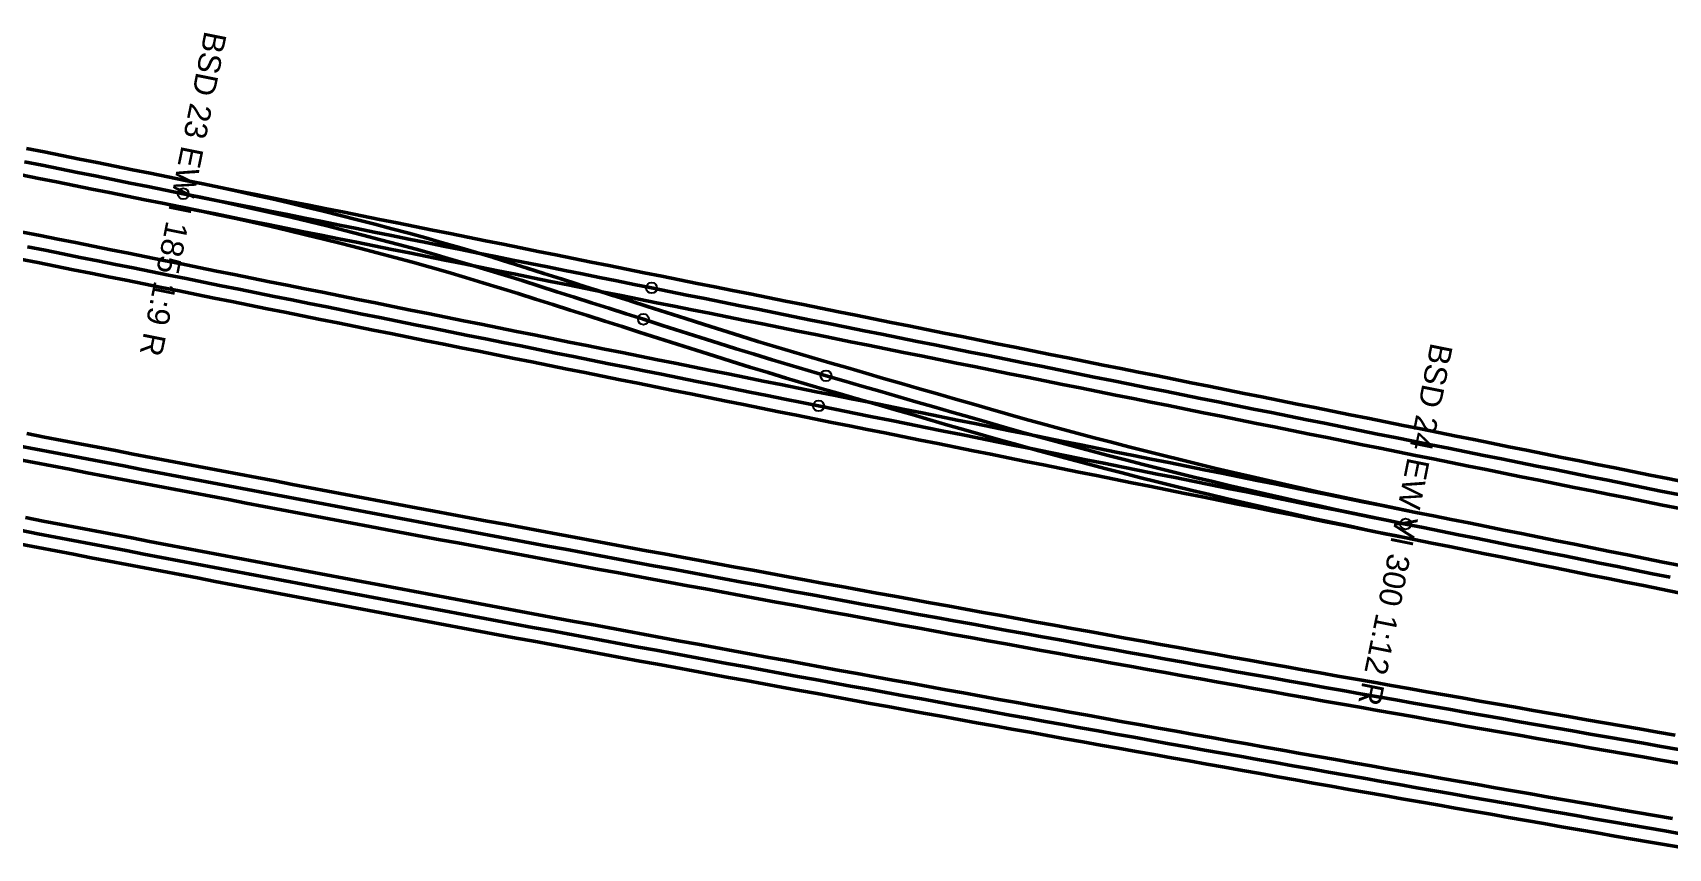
# Model space of a CAD drawing. Header units: millimetres. Extents: x 2688706 to 2690835, y 1254387 to 1255241.
# Drawn here: x 2689633.1 to 2689724, y 1254821.4 to 1254866.7 of the extents above; entities that cross this region are included whole.
import ezdxf

# ---------------------------------------------------------------- set-up
doc = ezdxf.new("R2010")
doc.units = ezdxf.units.MM
for name, color, linetype in [('BS-TR-B-Gleisstrang-LinieGeometrie', 7, 'Continuous'), ('BS-TR-B-Weiche-Kurzbezeichnung', 7, 'Continuous'), ('BS-TR-B-Weiche-PunktGeometrie', 7, 'Continuous'), ('BS-TR-N-Gleisstrang-LinieGeometrie', 7, 'Continuous'), ('BS-TR-N-Weiche-Kurzbezeichnung', 7, 'Continuous'), ('BS-TR-N-Weiche-PunktGeometrie', 7, 'Continuous')]:
    doc.layers.add(name, color=color, linetype=linetype)
doc.styles.add('Style-Arial', font='arial.ttf')

msp = doc.modelspace()

# ---------------------------------------------------------------- linework, layer by layer
at = {"layer": 'BS-TR-B-Gleisstrang-LinieGeometrie', "lineweight": 50}
for points in [[(2689632.638, 1254859.574, 454.8), (2689633.619, 1254859.376, 454.8), (2689634.599, 1254859.179, 454.8), (2689635.58, 1254858.981, 454.8), (2689636.561, 1254858.784, 454.8), (2689637.542, 1254858.586, 454.8), (2689638.523, 1254858.389, 454.8), (2689639.503, 1254858.191, 454.8), (2689640.484, 1254857.994, 454.8), (2689641.465, 1254857.796, 454.8)], [(2689641.465, 1254857.796, 454.8), (2689642.429, 1254857.602, 454.8), (2689643.393, 1254857.408, 454.8), (2689644.357, 1254857.214, 454.8), (2689645.32, 1254857.02, 454.8), (2689646.284, 1254856.826, 454.8), (2689647.248, 1254856.632, 454.8), (2689648.212, 1254856.438, 454.8), (2689649.176, 1254856.244, 454.8), (2689650.139, 1254856.05, 454.8), (2689651.103, 1254855.856, 454.8), (2689652.067, 1254855.662, 454.8), (2689653.031, 1254855.467, 454.8), (2689653.995, 1254855.273, 454.8), (2689654.958, 1254855.079, 454.8), (2689655.922, 1254854.885, 454.8), (2689656.886, 1254854.691, 454.8), (2689657.85, 1254854.497, 454.8), (2689658.814, 1254854.303, 454.8), (2689659.777, 1254854.109, 454.8), (2689660.741, 1254853.915, 454.8), (2689661.705, 1254853.721, 454.8), (2689662.669, 1254853.527, 454.8), (2689663.633, 1254853.333, 454.8), (2689664.597, 1254853.139, 454.8), (2689665.56, 1254852.945, 454.8), (2689666.524, 1254852.751, 454.8), (2689667.488, 1254852.557, 454.8)], [(2689641.465, 1254857.796, 454.8), (2689642.468, 1254857.591, 454.8), (2689643.47, 1254857.381, 454.8), (2689644.47, 1254857.165, 454.8), (2689645.469, 1254856.944, 454.8), (2689646.468, 1254856.717, 454.8), (2689647.464, 1254856.484, 454.8), (2689648.46, 1254856.246, 454.8), (2689649.454, 1254856.003, 454.8), (2689650.447, 1254855.754, 454.8), (2689651.438, 1254855.499, 454.8), (2689652.428, 1254855.239, 454.8), (2689653.417, 1254854.974, 454.8), (2689654.404, 1254854.703, 454.8), (2689655.389, 1254854.427, 454.8), (2689656.373, 1254854.145, 454.8), (2689657.356, 1254853.858, 454.8), (2689658.336, 1254853.565, 454.8), (2689659.316, 1254853.267, 454.8), (2689660.293, 1254852.963, 454.8), (2689661.269, 1254852.655, 454.8), (2689661.269, 1254852.655, 454.8), (2689662.23, 1254852.347, 454.8), (2689663.191, 1254852.04, 454.8), (2689664.152, 1254851.733, 454.8), (2689665.113, 1254851.426, 454.8), (2689666.074, 1254851.119, 454.8), (2689667.035, 1254850.812, 454.8)], [(2689632.807, 1254854.847, 454.8), (2689633.786, 1254854.65, 454.8), (2689634.765, 1254854.453, 454.8), (2689635.743, 1254854.256, 454.8), (2689636.722, 1254854.059, 454.8), (2689637.701, 1254853.862, 454.8), (2689638.68, 1254853.665, 454.8), (2689639.659, 1254853.468, 454.8), (2689640.638, 1254853.27, 454.8), (2689641.617, 1254853.073, 454.8), (2689642.596, 1254852.876, 454.8), (2689643.574, 1254852.679, 454.8), (2689644.553, 1254852.482, 454.8), (2689645.532, 1254852.285, 454.8), (2689646.511, 1254852.088, 454.8), (2689647.49, 1254851.891, 454.8), (2689648.469, 1254851.694, 454.8), (2689649.448, 1254851.497, 454.8), (2689650.427, 1254851.299, 454.8), (2689651.406, 1254851.102, 454.8), (2689652.384, 1254850.905, 454.8), (2689653.363, 1254850.708, 454.8), (2689654.342, 1254850.511, 454.8), (2689655.321, 1254850.314, 454.8), (2689656.3, 1254850.117, 454.8), (2689657.279, 1254849.92, 454.8), (2689658.258, 1254849.723, 454.8), (2689659.237, 1254849.526, 454.8), (2689660.216, 1254849.329, 454.8), (2689661.194, 1254849.131, 454.8), (2689662.173, 1254848.934, 454.8), (2689663.152, 1254848.737, 454.8), (2689664.131, 1254848.54, 454.8), (2689665.11, 1254848.343, 454.8), (2689666.089, 1254848.146, 454.8), (2689667.068, 1254847.949, 454.8), (2689668.047, 1254847.752, 454.8), (2689669.026, 1254847.555, 454.8), (2689670.004, 1254847.358, 454.8), (2689670.983, 1254847.16, 454.8), (2689671.962, 1254846.963, 454.8), (2689672.941, 1254846.766, 454.8), (2689673.92, 1254846.569, 454.8), (2689674.899, 1254846.372, 454.8)], [(2689667.488, 1254852.557, 454.8), (2689668.472, 1254852.358, 454.8), (2689669.456, 1254852.16, 454.8), (2689670.44, 1254851.962, 454.8), (2689671.424, 1254851.764, 454.8), (2689672.408, 1254851.566, 454.8), (2689673.392, 1254851.368, 454.798), (2689674.376, 1254851.17, 454.795), (2689675.36, 1254850.972, 454.793), (2689676.344, 1254850.773, 454.791), (2689677.328, 1254850.575, 454.788), (2689678.312, 1254850.377, 454.786), (2689679.296, 1254850.179, 454.784), (2689680.28, 1254849.981, 454.782), (2689681.264, 1254849.783, 454.779), (2689682.248, 1254849.585, 454.777), (2689683.232, 1254849.387, 454.775), (2689684.216, 1254849.188, 454.772), (2689685.2, 1254848.99, 454.77), (2689686.184, 1254848.792, 454.768), (2689687.168, 1254848.594, 454.765), (2689688.152, 1254848.396, 454.763), (2689689.136, 1254848.198, 454.761), (2689690.12, 1254848, 454.758), (2689691.104, 1254847.802, 454.756), (2689692.088, 1254847.603, 454.754), (2689693.072, 1254847.405, 454.752), (2689694.056, 1254847.207, 454.749), (2689695.04, 1254847.009, 454.747), (2689696.024, 1254846.811, 454.745), (2689697.008, 1254846.613, 454.742), (2689697.992, 1254846.415, 454.74), (2689698.976, 1254846.217, 454.738), (2689699.96, 1254846.018, 454.735), (2689700.944, 1254845.82, 454.733), (2689701.928, 1254845.622, 454.731), (2689702.912, 1254845.424, 454.729), (2689703.896, 1254845.226, 454.728), (2689704.88, 1254845.028, 454.728), (2689705.864, 1254844.83, 454.727), (2689706.848, 1254844.632, 454.726), (2689707.832, 1254844.433, 454.726), (2689708.816, 1254844.235, 454.725), (2689709.8, 1254844.037, 454.724), (2689710.784, 1254843.839, 454.724), (2689711.768, 1254843.641, 454.723), (2689712.752, 1254843.443, 454.722), (2689713.736, 1254843.245, 454.722), (2689714.72, 1254843.047, 454.721), (2689715.704, 1254842.848, 454.721), (2689716.688, 1254842.65, 454.72), (2689717.672, 1254842.452, 454.719), (2689718.656, 1254842.254, 454.719), (2689719.64, 1254842.056, 454.718), (2689720.624, 1254841.858, 454.717), (2689721.608, 1254841.66, 454.717), (2689722.592, 1254841.462, 454.716), (2689723.576, 1254841.263, 454.715), (2689724.56, 1254841.065, 454.715)], [(2689632.288, 1254843.785, 454.8), (2689633.268, 1254843.596, 454.8), (2689634.248, 1254843.407, 454.8), (2689635.228, 1254843.219, 454.8), (2689636.208, 1254843.031, 454.8), (2689637.188, 1254842.843, 454.8), (2689638.168, 1254842.655, 454.8), (2689639.149, 1254842.467, 454.8), (2689640.129, 1254842.28, 454.8), (2689641.109, 1254842.093, 454.8), (2689642.09, 1254841.906, 454.8), (2689643.07, 1254841.719, 454.8), (2689644.05, 1254841.532, 454.8), (2689645.031, 1254841.346, 454.8), (2689646.011, 1254841.159, 454.8), (2689646.992, 1254840.973, 454.8), (2689647.973, 1254840.787, 454.8), (2689648.953, 1254840.602, 454.8), (2689649.934, 1254840.416, 454.8), (2689650.915, 1254840.231, 454.8), (2689651.895, 1254840.046, 454.8), (2689652.876, 1254839.861, 454.8), (2689653.857, 1254839.676, 454.8), (2689654.838, 1254839.492, 454.8), (2689655.819, 1254839.307, 454.8), (2689656.8, 1254839.123, 454.8), (2689657.78, 1254838.939, 454.8), (2689658.761, 1254838.756, 454.8), (2689659.743, 1254838.572, 454.8), (2689660.724, 1254838.389, 454.8), (2689661.705, 1254838.206, 454.8), (2689662.686, 1254838.023, 454.8), (2689663.667, 1254837.84, 454.8), (2689664.648, 1254837.657, 454.8), (2689665.629, 1254837.475, 454.8), (2689666.611, 1254837.293, 454.8), (2689667.592, 1254837.111, 454.8), (2689668.573, 1254836.929, 454.8), (2689669.555, 1254836.748, 454.8), (2689670.536, 1254836.566, 454.8), (2689671.518, 1254836.385, 454.8), (2689672.499, 1254836.204, 454.8), (2689673.481, 1254836.023, 454.8), (2689674.462, 1254835.843, 454.8), (2689675.444, 1254835.662, 454.8), (2689676.426, 1254835.482, 454.8), (2689677.407, 1254835.302, 454.8), (2689678.389, 1254835.122, 454.8), (2689679.371, 1254834.943, 454.8), (2689680.353, 1254834.763, 454.8), (2689681.334, 1254834.584, 454.8), (2689682.316, 1254834.405, 454.8), (2689683.298, 1254834.226, 454.8), (2689684.28, 1254834.048, 454.8), (2689685.262, 1254833.869, 454.8), (2689686.244, 1254833.691, 454.8), (2689687.226, 1254833.513, 454.8), (2689688.208, 1254833.335, 454.8), (2689689.19, 1254833.157, 454.8), (2689690.172, 1254832.98, 454.8), (2689691.155, 1254832.803, 454.8), (2689692.137, 1254832.626, 454.8), (2689693.119, 1254832.449, 454.8), (2689694.101, 1254832.272, 454.8), (2689695.084, 1254832.096, 454.8), (2689696.066, 1254831.919, 454.8), (2689697.048, 1254831.743, 454.8), (2689698.031, 1254831.567, 454.8), (2689699.013, 1254831.392, 454.8), (2689699.996, 1254831.216, 454.8), (2689700.978, 1254831.041, 454.8), (2689701.961, 1254830.866, 454.8), (2689702.944, 1254830.691, 454.8), (2689703.926, 1254830.516, 454.8), (2689704.909, 1254830.342, 454.8), (2689705.892, 1254830.167, 454.8), (2689706.874, 1254829.993, 454.8), (2689707.857, 1254829.819, 454.8), (2689708.84, 1254829.646, 454.8), (2689709.823, 1254829.472, 454.8), (2689710.806, 1254829.299, 454.8), (2689711.789, 1254829.126, 454.8), (2689712.772, 1254828.953, 454.8), (2689713.755, 1254828.78, 454.8), (2689714.738, 1254828.607, 454.8), (2689715.721, 1254828.435, 454.8), (2689716.704, 1254828.263, 454.8), (2689717.687, 1254828.091, 454.8), (2689718.67, 1254827.919, 454.8), (2689719.653, 1254827.748, 454.8), (2689720.636, 1254827.576, 454.8), (2689721.62, 1254827.405, 454.8), (2689722.603, 1254827.234, 454.8), (2689723.586, 1254827.063, 454.8), (2689724.57, 1254826.893, 454.8)], [(2689632.403, 1254839.078, 454.8), (2689633.384, 1254838.889, 454.8), (2689634.365, 1254838.701, 454.8), (2689635.347, 1254838.512, 454.8), (2689636.328, 1254838.324, 454.8), (2689637.309, 1254838.136, 454.8), (2689638.29, 1254837.948, 454.8), (2689639.271, 1254837.761, 454.8), (2689640.253, 1254837.573, 454.8), (2689641.234, 1254837.386, 454.8), (2689642.215, 1254837.199, 454.8), (2689643.197, 1254837.012, 454.8), (2689644.178, 1254836.825, 454.8), (2689645.159, 1254836.639, 454.8), (2689646.141, 1254836.453, 454.8), (2689647.122, 1254836.267, 454.8), (2689648.104, 1254836.081, 454.8), (2689649.086, 1254835.895, 454.8), (2689650.067, 1254835.71, 454.8), (2689651.049, 1254835.524, 454.8), (2689652.031, 1254835.339, 454.8), (2689653.012, 1254835.154, 454.8), (2689653.994, 1254834.97, 454.8), (2689654.976, 1254834.785, 454.8), (2689655.958, 1254834.601, 454.8), (2689656.94, 1254834.417, 454.8), (2689657.922, 1254834.233, 454.8), (2689658.904, 1254834.049, 454.8), (2689659.886, 1254833.866, 454.8), (2689660.868, 1254833.682, 454.8), (2689661.85, 1254833.499, 454.8), (2689662.832, 1254833.316, 454.8), (2689663.814, 1254833.134, 454.8), (2689664.796, 1254832.951, 454.8), (2689665.778, 1254832.769, 454.8), (2689666.761, 1254832.587, 454.8), (2689667.743, 1254832.405, 454.8), (2689668.725, 1254832.223, 454.8), (2689669.708, 1254832.042, 454.8), (2689670.69, 1254831.86, 454.8), (2689671.673, 1254831.679, 454.8), (2689672.655, 1254831.498, 454.8), (2689673.638, 1254831.317, 454.8), (2689674.62, 1254831.137, 454.8), (2689675.603, 1254830.956, 454.8), (2689676.585, 1254830.776, 454.8), (2689677.568, 1254830.596, 454.8), (2689678.551, 1254830.416, 454.8), (2689679.533, 1254830.237, 454.8), (2689680.516, 1254830.057, 454.8), (2689681.499, 1254829.878, 454.8), (2689682.482, 1254829.699, 454.8), (2689683.465, 1254829.52, 454.8), (2689684.448, 1254829.342, 454.8), (2689685.431, 1254829.163, 454.8), (2689686.414, 1254828.985, 454.8), (2689687.397, 1254828.807, 454.8), (2689688.38, 1254828.629, 454.8), (2689689.363, 1254828.452, 454.8), (2689690.346, 1254828.274, 454.8), (2689691.329, 1254828.097, 454.8), (2689692.312, 1254827.92, 454.8), (2689693.295, 1254827.743, 454.8), (2689694.279, 1254827.567, 454.8), (2689695.262, 1254827.39, 454.8), (2689696.245, 1254827.214, 454.8), (2689697.229, 1254827.038, 454.8), (2689698.212, 1254826.862, 454.8), (2689699.196, 1254826.686, 454.8), (2689700.179, 1254826.511, 454.8), (2689701.163, 1254826.336, 454.8), (2689702.146, 1254826.161, 454.8), (2689703.13, 1254825.986, 454.8), (2689704.113, 1254825.811, 454.8), (2689705.097, 1254825.637, 454.8), (2689706.081, 1254825.462, 454.8), (2689707.064, 1254825.288, 454.8), (2689708.048, 1254825.114, 454.8), (2689709.032, 1254824.941, 454.8), (2689710.016, 1254824.767, 454.8), (2689711, 1254824.594, 454.8), (2689711.983, 1254824.421, 454.8), (2689712.967, 1254824.248, 454.8), (2689713.951, 1254824.075, 454.8), (2689714.935, 1254823.903, 454.8), (2689715.919, 1254823.73, 454.8), (2689716.903, 1254823.558, 454.8), (2689717.888, 1254823.386, 454.8), (2689718.872, 1254823.214, 454.8), (2689719.856, 1254823.043, 454.8), (2689720.84, 1254822.872, 454.8), (2689721.824, 1254822.7, 454.8), (2689722.809, 1254822.529, 454.8), (2689723.793, 1254822.359, 454.8), (2689724.777, 1254822.188, 454.8)]]:
    msp.add_polyline3d(points, dxfattribs=at)
at = {"layer": 'BS-TR-B-Weiche-PunktGeometrie', "lineweight": 25}
for centre in [(2689641.465, 1254857.796, 454.8), (2689667.488, 1254852.557, 454.8), (2689667.035, 1254850.812, 454.8)]:
    msp.add_circle(centre, 0.3, dxfattribs=at)
at = {"layer": 'BS-TR-N-Gleisstrang-LinieGeometrie', "color": 1, "lineweight": 50, "true_color": 0xff0000}
for points in [[(2689632.755, 1254860.315, 454.8), (2689633.736, 1254860.117, 454.8), (2689634.717, 1254859.92, 454.8), (2689635.697, 1254859.723, 454.8), (2689636.678, 1254859.525, 454.8), (2689637.659, 1254859.328, 454.8), (2689638.639, 1254859.13, 454.8), (2689639.62, 1254858.933, 454.8), (2689640.601, 1254858.735, 454.8), (2689641.581, 1254858.538, 454.8), (2689642.562, 1254858.34, 454.8), (2689643.543, 1254858.143, 454.8), (2689644.523, 1254857.945, 454.8), (2689645.504, 1254857.748, 454.8), (2689646.485, 1254857.551, 454.8), (2689647.466, 1254857.353, 454.8), (2689648.446, 1254857.156, 454.8), (2689649.427, 1254856.958, 454.8), (2689650.408, 1254856.761, 454.8), (2689651.388, 1254856.563, 454.8), (2689652.369, 1254856.366, 454.8), (2689653.35, 1254856.168, 454.8), (2689654.33, 1254855.971, 454.8), (2689655.311, 1254855.773, 454.8), (2689656.292, 1254855.576, 454.8), (2689657.272, 1254855.378, 454.8), (2689658.253, 1254855.181, 454.8), (2689659.234, 1254854.984, 454.8), (2689660.214, 1254854.786, 454.8), (2689661.195, 1254854.589, 454.8), (2689662.176, 1254854.391, 454.8), (2689663.156, 1254854.194, 454.8), (2689664.137, 1254853.996, 454.8), (2689665.118, 1254853.799, 454.8), (2689666.099, 1254853.601, 454.8), (2689667.079, 1254853.404, 454.8), (2689668.06, 1254853.206, 454.8), (2689669.041, 1254853.009, 454.8), (2689670.021, 1254852.812, 454.8), (2689671.002, 1254852.614, 454.8), (2689671.983, 1254852.417, 454.799), (2689672.963, 1254852.219, 454.798), (2689673.944, 1254852.022, 454.797), (2689674.925, 1254851.824, 454.794), (2689675.905, 1254851.627, 454.792), (2689676.886, 1254851.429, 454.79), (2689677.867, 1254851.232, 454.788), (2689678.847, 1254851.034, 454.785), (2689679.828, 1254850.837, 454.783), (2689680.809, 1254850.639, 454.781), (2689681.789, 1254850.442, 454.778), (2689682.77, 1254850.245, 454.776), (2689683.751, 1254850.047, 454.774), (2689684.732, 1254849.85, 454.771), (2689685.712, 1254849.652, 454.769), (2689686.693, 1254849.455, 454.767), (2689687.674, 1254849.257, 454.765), (2689688.654, 1254849.06, 454.762), (2689689.635, 1254848.862, 454.76), (2689690.616, 1254848.665, 454.758), (2689691.596, 1254848.467, 454.755), (2689692.577, 1254848.27, 454.753), (2689693.558, 1254848.073, 454.751), (2689694.538, 1254847.875, 454.748), (2689695.519, 1254847.678, 454.746), (2689696.5, 1254847.48, 454.744), (2689697.48, 1254847.283, 454.742), (2689698.461, 1254847.085, 454.739), (2689699.442, 1254846.888, 454.737), (2689700.422, 1254846.69, 454.735), (2689701.403, 1254846.493, 454.732), (2689702.384, 1254846.295, 454.73), (2689703.365, 1254846.098, 454.729), (2689704.345, 1254845.9, 454.728), (2689705.326, 1254845.703, 454.727), (2689706.307, 1254845.506, 454.727), (2689707.287, 1254845.308, 454.726), (2689708.268, 1254845.111, 454.725), (2689709.249, 1254844.913, 454.725), (2689710.229, 1254844.716, 454.724), (2689711.21, 1254844.518, 454.724), (2689712.191, 1254844.321, 454.723), (2689713.171, 1254844.123, 454.722), (2689714.152, 1254843.926, 454.722), (2689715.133, 1254843.728, 454.721), (2689716.113, 1254843.531, 454.72), (2689717.094, 1254843.334, 454.72), (2689718.075, 1254843.136, 454.719), (2689719.055, 1254842.939, 454.718), (2689720.036, 1254842.741, 454.718), (2689721.017, 1254842.544, 454.717), (2689721.997, 1254842.346, 454.717), (2689722.978, 1254842.149, 454.716), (2689723.959, 1254841.951, 454.715), (2689724.94, 1254841.754, 454.715)], [(2689632.459, 1254858.844, 454.8), (2689633.44, 1254858.647, 454.8), (2689634.421, 1254858.45, 454.8), (2689635.401, 1254858.252, 454.8), (2689636.382, 1254858.055, 454.8), (2689637.363, 1254857.857, 454.8), (2689638.343, 1254857.66, 454.8), (2689639.324, 1254857.462, 454.8), (2689640.305, 1254857.265, 454.8), (2689641.285, 1254857.067, 454.8), (2689642.266, 1254856.87, 454.8), (2689643.247, 1254856.672, 454.8), (2689644.227, 1254856.475, 454.8), (2689645.208, 1254856.278, 454.8), (2689646.189, 1254856.08, 454.8), (2689647.169, 1254855.883, 454.8), (2689648.15, 1254855.685, 454.8), (2689649.131, 1254855.488, 454.8), (2689650.111, 1254855.29, 454.8), (2689651.092, 1254855.093, 454.8), (2689652.073, 1254854.895, 454.8), (2689653.054, 1254854.698, 454.8), (2689654.034, 1254854.5, 454.8), (2689655.015, 1254854.303, 454.8), (2689655.996, 1254854.105, 454.8), (2689656.976, 1254853.908, 454.8), (2689657.957, 1254853.711, 454.8), (2689658.938, 1254853.513, 454.8), (2689659.918, 1254853.316, 454.8), (2689660.899, 1254853.118, 454.8), (2689661.88, 1254852.921, 454.8), (2689662.86, 1254852.723, 454.8), (2689663.841, 1254852.526, 454.8), (2689664.822, 1254852.328, 454.8), (2689665.802, 1254852.131, 454.8), (2689666.783, 1254851.933, 454.8), (2689667.764, 1254851.736, 454.8), (2689668.744, 1254851.538, 454.8), (2689669.725, 1254851.341, 454.8), (2689670.706, 1254851.144, 454.8), (2689671.687, 1254850.946, 454.799), (2689672.667, 1254850.749, 454.798), (2689673.648, 1254850.551, 454.797), (2689674.629, 1254850.354, 454.794), (2689675.609, 1254850.156, 454.792), (2689676.59, 1254849.959, 454.79), (2689677.571, 1254849.761, 454.788), (2689678.551, 1254849.564, 454.785), (2689679.532, 1254849.366, 454.783), (2689680.513, 1254849.169, 454.781), (2689681.493, 1254848.972, 454.778), (2689682.474, 1254848.774, 454.776), (2689683.455, 1254848.577, 454.774), (2689684.435, 1254848.379, 454.771), (2689685.416, 1254848.182, 454.769), (2689686.397, 1254847.984, 454.767), (2689687.377, 1254847.787, 454.765), (2689688.358, 1254847.589, 454.762), (2689689.339, 1254847.392, 454.76), (2689690.32, 1254847.194, 454.758), (2689691.3, 1254846.997, 454.755), (2689692.281, 1254846.799, 454.753), (2689693.262, 1254846.602, 454.751), (2689694.242, 1254846.405, 454.748), (2689695.223, 1254846.207, 454.746), (2689696.204, 1254846.01, 454.744), (2689697.184, 1254845.812, 454.742), (2689698.165, 1254845.615, 454.739), (2689699.146, 1254845.417, 454.737), (2689700.126, 1254845.22, 454.735), (2689701.107, 1254845.022, 454.732), (2689702.088, 1254844.825, 454.73), (2689703.068, 1254844.627, 454.729), (2689704.049, 1254844.43, 454.728), (2689705.03, 1254844.233, 454.727), (2689706.01, 1254844.035, 454.727), (2689706.991, 1254843.838, 454.726), (2689707.972, 1254843.64, 454.725), (2689708.953, 1254843.443, 454.725), (2689709.933, 1254843.245, 454.724), (2689710.914, 1254843.048, 454.724), (2689711.895, 1254842.85, 454.723), (2689712.875, 1254842.653, 454.722), (2689713.856, 1254842.455, 454.722), (2689714.837, 1254842.258, 454.721), (2689715.817, 1254842.06, 454.72), (2689716.798, 1254841.863, 454.72), (2689717.779, 1254841.666, 454.719), (2689718.759, 1254841.468, 454.718), (2689719.74, 1254841.271, 454.718), (2689720.721, 1254841.073, 454.717), (2689721.701, 1254840.876, 454.717), (2689722.682, 1254840.678, 454.716), (2689723.663, 1254840.481, 454.715), (2689724.643, 1254840.283, 454.715)], [(2689709.537, 1254840.163, 454.8), (2689708.561, 1254840.361, 454.8), (2689707.586, 1254840.562, 454.8), (2689706.612, 1254840.767, 454.8), (2689705.638, 1254840.975, 454.8), (2689704.665, 1254841.186, 454.8), (2689703.693, 1254841.4, 454.8), (2689702.722, 1254841.618, 454.8), (2689701.751, 1254841.839, 454.8), (2689700.781, 1254842.063, 454.8), (2689699.812, 1254842.29, 454.8), (2689698.843, 1254842.52, 454.8), (2689697.876, 1254842.754, 454.8), (2689696.909, 1254842.991, 454.8), (2689695.942, 1254843.231, 454.8), (2689694.977, 1254843.474, 454.8), (2689694.013, 1254843.721, 454.8), (2689693.049, 1254843.971, 454.8), (2689692.086, 1254844.224, 454.8), (2689691.124, 1254844.48, 454.8), (2689690.163, 1254844.739, 454.8), (2689689.203, 1254845.002, 454.8), (2689688.243, 1254845.268, 454.8), (2689687.285, 1254845.536, 454.8), (2689686.327, 1254845.809, 454.8), (2689685.37, 1254846.084, 454.8), (2689685.37, 1254846.084, 454.8), (2689684.373, 1254846.373, 454.8), (2689683.375, 1254846.662, 454.8), (2689682.377, 1254846.95, 454.8), (2689681.38, 1254847.239, 454.8), (2689680.382, 1254847.528, 454.8), (2689679.385, 1254847.817, 454.8), (2689678.387, 1254848.106, 454.8), (2689677.389, 1254848.395, 454.8), (2689677.389, 1254848.395, 454.8), (2689676.39, 1254848.686, 454.8), (2689675.391, 1254848.982, 454.8), (2689674.393, 1254849.282, 454.8), (2689673.397, 1254849.585, 454.8), (2689672.402, 1254849.892, 454.8), (2689671.408, 1254850.204, 454.8), (2689670.415, 1254850.519, 454.8), (2689670.415, 1254850.519, 454.8), (2689669.364, 1254850.855, 454.8), (2689668.314, 1254851.19, 454.8), (2689667.263, 1254851.526, 454.8), (2689667.263, 1254851.526, 454.8), (2689666.303, 1254851.833, 454.8), (2689665.342, 1254852.14, 454.8), (2689664.381, 1254852.447, 454.8), (2689663.42, 1254852.754, 454.8), (2689662.46, 1254853.061, 454.8), (2689661.499, 1254853.368, 454.8), (2689661.499, 1254853.368, 454.8), (2689660.566, 1254853.664, 454.8), (2689659.631, 1254853.955, 454.8), (2689658.695, 1254854.24, 454.8), (2689657.757, 1254854.521, 454.8), (2689656.818, 1254854.797, 454.8), (2689655.877, 1254855.068, 454.8), (2689654.935, 1254855.334, 454.8), (2689653.992, 1254855.595, 454.8), (2689653.047, 1254855.85, 454.8), (2689652.101, 1254856.101, 454.8), (2689651.154, 1254856.347, 454.8), (2689650.205, 1254856.588, 454.8), (2689649.255, 1254856.824, 454.8), (2689648.304, 1254857.055, 454.8), (2689647.351, 1254857.281, 454.8), (2689646.398, 1254857.502, 454.8), (2689645.443, 1254857.718, 454.8), (2689644.487, 1254857.929, 454.8), (2689643.53, 1254858.135, 454.8), (2689642.572, 1254858.336, 454.8), (2689641.613, 1254858.531, 454.8)], [(2689709.241, 1254838.692, 454.8), (2689708.26, 1254838.891, 454.8), (2689707.28, 1254839.094, 454.8), (2689706.301, 1254839.3, 454.8), (2689705.323, 1254839.508, 454.8), (2689704.345, 1254839.721, 454.8), (2689703.368, 1254839.936, 454.8), (2689702.392, 1254840.155, 454.8), (2689701.416, 1254840.377, 454.8), (2689700.441, 1254840.602, 454.8), (2689699.467, 1254840.83, 454.8), (2689698.494, 1254841.062, 454.8), (2689697.521, 1254841.297, 454.8), (2689696.549, 1254841.535, 454.8), (2689695.578, 1254841.776, 454.8), (2689694.608, 1254842.021, 454.8), (2689693.639, 1254842.268, 454.8), (2689692.67, 1254842.519, 454.8), (2689691.703, 1254842.774, 454.8), (2689690.736, 1254843.031, 454.8), (2689689.77, 1254843.292, 454.8), (2689688.805, 1254843.556, 454.8), (2689687.84, 1254843.823, 454.8), (2689686.877, 1254844.093, 454.8), (2689685.915, 1254844.366, 454.8), (2689684.953, 1254844.643, 454.8), (2689684.953, 1254844.643, 454.8), (2689683.955, 1254844.932, 454.8), (2689682.958, 1254845.221, 454.8), (2689681.96, 1254845.51, 454.8), (2689680.963, 1254845.798, 454.8), (2689679.965, 1254846.087, 454.8), (2689678.968, 1254846.376, 454.8), (2689677.97, 1254846.665, 454.8), (2689676.972, 1254846.954, 454.8), (2689676.972, 1254846.954, 454.8), (2689675.967, 1254847.247, 454.8), (2689674.962, 1254847.544, 454.8), (2689673.959, 1254847.846, 454.8), (2689672.957, 1254848.151, 454.8), (2689671.956, 1254848.46, 454.8), (2689670.957, 1254848.773, 454.8), (2689669.958, 1254849.09, 454.8), (2689669.958, 1254849.09, 454.8), (2689668.908, 1254849.426, 454.8), (2689667.857, 1254849.762, 454.8), (2689666.807, 1254850.097, 454.8), (2689666.807, 1254850.097, 454.8), (2689665.846, 1254850.404, 454.8), (2689664.885, 1254850.712, 454.8), (2689663.924, 1254851.019, 454.8), (2689662.963, 1254851.326, 454.8), (2689662.002, 1254851.633, 454.8), (2689661.041, 1254851.94, 454.8), (2689661.041, 1254851.94, 454.8), (2689660.069, 1254852.248, 454.8), (2689659.096, 1254852.55, 454.8), (2689658.12, 1254852.847, 454.8), (2689657.143, 1254853.138, 454.8), (2689656.165, 1254853.424, 454.8), (2689655.185, 1254853.705, 454.8), (2689654.203, 1254853.98, 454.8), (2689653.22, 1254854.25, 454.8), (2689652.236, 1254854.514, 454.8), (2689651.25, 1254854.773, 454.8), (2689650.262, 1254855.027, 454.8), (2689649.274, 1254855.275, 454.8), (2689648.284, 1254855.517, 454.8), (2689647.292, 1254855.754, 454.8), (2689646.299, 1254855.986, 454.8), (2689645.305, 1254856.212, 454.8), (2689644.31, 1254856.432, 454.8), (2689643.314, 1254856.647, 454.8), (2689642.316, 1254856.857, 454.8), (2689641.317, 1254857.061, 454.8)], [(2689632.54, 1254855.666, 454.8), (2689633.519, 1254855.469, 454.8), (2689634.499, 1254855.271, 454.8), (2689635.479, 1254855.074, 454.8), (2689636.459, 1254854.877, 454.8), (2689637.439, 1254854.679, 454.8), (2689638.419, 1254854.482, 454.8), (2689639.399, 1254854.285, 454.8), (2689640.379, 1254854.088, 454.8), (2689641.359, 1254853.89, 454.8), (2689642.339, 1254853.693, 454.8), (2689643.319, 1254853.496, 454.8), (2689644.299, 1254853.298, 454.8), (2689645.279, 1254853.101, 454.8), (2689646.259, 1254852.904, 454.8), (2689647.239, 1254852.706, 454.8), (2689648.219, 1254852.509, 454.8), (2689649.199, 1254852.312, 454.8), (2689650.179, 1254852.114, 454.8), (2689651.159, 1254851.917, 454.8), (2689652.139, 1254851.72, 454.8), (2689653.118, 1254851.522, 454.8), (2689654.098, 1254851.325, 454.8), (2689655.078, 1254851.128, 454.8), (2689656.058, 1254850.931, 454.8), (2689657.038, 1254850.733, 454.8), (2689658.018, 1254850.536, 454.8), (2689658.998, 1254850.339, 454.8), (2689659.978, 1254850.141, 454.8), (2689660.958, 1254849.944, 454.8), (2689661.938, 1254849.747, 454.8), (2689662.918, 1254849.549, 454.8), (2689663.898, 1254849.352, 454.8), (2689664.878, 1254849.155, 454.8), (2689665.858, 1254848.957, 454.8), (2689666.838, 1254848.76, 454.8), (2689667.818, 1254848.563, 454.8), (2689668.798, 1254848.365, 454.8), (2689669.778, 1254848.168, 454.8), (2689670.758, 1254847.971, 454.8), (2689671.738, 1254847.774, 454.8), (2689672.717, 1254847.576, 454.8), (2689673.697, 1254847.379, 454.8), (2689674.677, 1254847.182, 454.8), (2689675.657, 1254846.984, 454.8), (2689676.637, 1254846.787, 454.8), (2689677.617, 1254846.59, 454.8), (2689678.597, 1254846.392, 454.8), (2689679.577, 1254846.195, 454.8), (2689680.557, 1254845.998, 454.8), (2689681.537, 1254845.8, 454.8), (2689682.517, 1254845.603, 454.8), (2689683.497, 1254845.406, 454.8), (2689684.477, 1254845.209, 454.8), (2689685.457, 1254845.011, 454.8), (2689686.437, 1254844.814, 454.8), (2689687.417, 1254844.617, 454.8), (2689688.397, 1254844.419, 454.8), (2689689.377, 1254844.222, 454.8), (2689690.357, 1254844.025, 454.8), (2689691.337, 1254843.827, 454.8), (2689692.316, 1254843.63, 454.8), (2689693.296, 1254843.433, 454.8), (2689694.276, 1254843.235, 454.8), (2689695.256, 1254843.038, 454.8), (2689696.236, 1254842.841, 454.8), (2689697.216, 1254842.643, 454.8), (2689698.196, 1254842.446, 454.8), (2689699.176, 1254842.249, 454.8), (2689700.156, 1254842.052, 454.8), (2689701.136, 1254841.854, 454.8), (2689702.116, 1254841.657, 454.8), (2689703.096, 1254841.46, 454.8), (2689704.076, 1254841.262, 454.8), (2689705.056, 1254841.065, 454.8), (2689706.036, 1254840.868, 454.8), (2689707.016, 1254840.67, 454.8), (2689707.996, 1254840.473, 454.8), (2689708.976, 1254840.276, 454.8), (2689709.956, 1254840.078, 454.8), (2689710.936, 1254839.881, 454.8), (2689711.915, 1254839.684, 454.8), (2689712.895, 1254839.486, 454.8), (2689713.875, 1254839.289, 454.8), (2689714.855, 1254839.092, 454.8), (2689715.835, 1254838.895, 454.8), (2689716.815, 1254838.697, 454.8), (2689717.795, 1254838.5, 454.8), (2689718.775, 1254838.303, 454.8), (2689719.755, 1254838.105, 454.8), (2689720.735, 1254837.908, 454.8), (2689721.715, 1254837.711, 454.8), (2689722.695, 1254837.513, 454.8), (2689723.675, 1254837.316, 454.8), (2689724.655, 1254837.119, 454.8)], [(2689632.403, 1254854.164, 454.8), (2689633.384, 1254853.966, 454.8), (2689634.364, 1254853.769, 454.8), (2689635.345, 1254853.571, 454.8), (2689636.325, 1254853.374, 454.8), (2689637.306, 1254853.177, 454.8), (2689638.286, 1254852.979, 454.8), (2689639.267, 1254852.782, 454.8), (2689640.247, 1254852.584, 454.8), (2689641.228, 1254852.387, 454.8), (2689642.208, 1254852.189, 454.8), (2689643.189, 1254851.992, 454.8), (2689644.169, 1254851.795, 454.8), (2689645.15, 1254851.597, 454.8), (2689646.13, 1254851.4, 454.8), (2689647.111, 1254851.202, 454.8), (2689648.091, 1254851.005, 454.8), (2689649.072, 1254850.807, 454.8), (2689650.052, 1254850.61, 454.8), (2689651.033, 1254850.413, 454.8), (2689652.013, 1254850.215, 454.8), (2689652.994, 1254850.018, 454.8), (2689653.974, 1254849.82, 454.8), (2689654.955, 1254849.623, 454.8), (2689655.935, 1254849.425, 454.8), (2689656.916, 1254849.228, 454.8), (2689657.896, 1254849.031, 454.8), (2689658.877, 1254848.833, 454.8), (2689659.857, 1254848.636, 454.8), (2689660.838, 1254848.438, 454.8), (2689661.818, 1254848.241, 454.8), (2689662.799, 1254848.043, 454.8), (2689663.78, 1254847.846, 454.8), (2689664.76, 1254847.649, 454.8), (2689665.741, 1254847.451, 454.8), (2689666.721, 1254847.254, 454.8), (2689667.702, 1254847.056, 454.8), (2689668.682, 1254846.859, 454.8), (2689669.663, 1254846.662, 454.8), (2689670.643, 1254846.464, 454.8), (2689671.624, 1254846.267, 454.8), (2689672.604, 1254846.069, 454.8), (2689673.585, 1254845.872, 454.8), (2689674.565, 1254845.674, 454.8), (2689675.546, 1254845.477, 454.8), (2689676.526, 1254845.28, 454.8), (2689677.507, 1254845.082, 454.8), (2689678.487, 1254844.885, 454.8), (2689679.468, 1254844.687, 454.8), (2689680.448, 1254844.49, 454.8), (2689681.429, 1254844.292, 454.8), (2689682.409, 1254844.095, 454.8), (2689683.39, 1254843.898, 454.8), (2689684.37, 1254843.7, 454.8), (2689685.351, 1254843.503, 454.8), (2689686.331, 1254843.305, 454.8), (2689687.312, 1254843.108, 454.8), (2689688.292, 1254842.91, 454.8), (2689689.273, 1254842.713, 454.8), (2689690.253, 1254842.516, 454.8), (2689691.234, 1254842.318, 454.8), (2689692.214, 1254842.121, 454.8), (2689693.195, 1254841.923, 454.8), (2689694.175, 1254841.726, 454.8), (2689695.156, 1254841.528, 454.8), (2689696.136, 1254841.331, 454.8), (2689697.117, 1254841.134, 454.8), (2689698.097, 1254840.936, 454.8), (2689699.078, 1254840.739, 454.8), (2689700.058, 1254840.541, 454.8), (2689701.039, 1254840.344, 454.8), (2689702.019, 1254840.146, 454.8), (2689703, 1254839.949, 454.8), (2689703.98, 1254839.752, 454.8), (2689704.961, 1254839.554, 454.8), (2689705.942, 1254839.357, 454.8), (2689706.922, 1254839.159, 454.8), (2689707.903, 1254838.962, 454.8), (2689708.883, 1254838.765, 454.8), (2689709.864, 1254838.567, 454.8), (2689710.844, 1254838.37, 454.8), (2689711.825, 1254838.172, 454.8), (2689712.805, 1254837.975, 454.8), (2689713.786, 1254837.777, 454.8), (2689714.766, 1254837.58, 454.8), (2689715.747, 1254837.383, 454.8), (2689716.727, 1254837.185, 454.8), (2689717.708, 1254836.988, 454.8), (2689718.688, 1254836.79, 454.8), (2689719.669, 1254836.593, 454.8), (2689720.649, 1254836.395, 454.8), (2689721.63, 1254836.198, 454.8), (2689722.61, 1254836.001, 454.8), (2689723.591, 1254835.803, 454.8), (2689724.571, 1254835.606, 454.8)], [(2689677.181, 1254847.674, 454.8), (2689676.181, 1254847.966, 454.8), (2689675.182, 1254848.262, 454.8), (2689674.184, 1254848.561, 454.8), (2689673.188, 1254848.864, 454.8), (2689672.193, 1254849.172, 454.8), (2689671.198, 1254849.483, 454.8), (2689670.206, 1254849.798, 454.8), (2689670.206, 1254849.798, 454.8), (2689669.149, 1254850.136, 454.8), (2689668.092, 1254850.474, 454.8), (2689667.035, 1254850.812, 454.8)], [(2689709.389, 1254839.428, 454.8), (2689708.411, 1254839.626, 454.8), (2689707.434, 1254839.828, 454.8), (2689706.458, 1254840.033, 454.8), (2689705.482, 1254840.241, 454.8), (2689704.507, 1254840.453, 454.8), (2689703.533, 1254840.668, 454.8), (2689702.559, 1254840.886, 454.8), (2689701.586, 1254841.107, 454.8), (2689700.614, 1254841.331, 454.8), (2689699.643, 1254841.559, 454.8), (2689698.672, 1254841.79, 454.8), (2689697.703, 1254842.024, 454.8), (2689696.734, 1254842.262, 454.8), (2689695.765, 1254842.502, 454.8), (2689694.798, 1254842.746, 454.8), (2689693.831, 1254842.993, 454.8), (2689692.866, 1254843.243, 454.8), (2689691.901, 1254843.497, 454.8), (2689690.937, 1254843.754, 454.8), (2689689.974, 1254844.013, 454.8), (2689689.011, 1254844.277, 454.8), (2689688.05, 1254844.543, 454.8), (2689687.089, 1254844.812, 454.8), (2689686.129, 1254845.085, 454.8), (2689685.171, 1254845.361, 454.8), (2689685.171, 1254845.361, 454.8), (2689684.172, 1254845.65, 454.8), (2689683.173, 1254845.939, 454.8), (2689682.175, 1254846.228, 454.8), (2689681.176, 1254846.518, 454.8), (2689680.177, 1254846.807, 454.8), (2689679.178, 1254847.096, 454.8), (2689678.18, 1254847.385, 454.8), (2689677.181, 1254847.674, 454.8)], [(2689674.899, 1254846.372, 454.8), (2689675.834, 1254846.184, 454.8), (2689676.77, 1254845.995, 454.8)], [(2689676.77, 1254845.995, 454.8), (2689677.76, 1254845.796, 454.8), (2689678.751, 1254845.597, 454.8), (2689679.741, 1254845.397, 454.8), (2689680.732, 1254845.198, 454.8), (2689681.722, 1254844.998, 454.8), (2689682.713, 1254844.799, 454.8), (2689683.703, 1254844.599, 454.8), (2689684.694, 1254844.4, 454.8), (2689685.684, 1254844.2, 454.8), (2689686.675, 1254844.001, 454.8), (2689687.665, 1254843.802, 454.8), (2689688.656, 1254843.602, 454.8), (2689689.646, 1254843.403, 454.8), (2689690.637, 1254843.203, 454.8), (2689691.627, 1254843.004, 454.8), (2689692.618, 1254842.804, 454.8), (2689693.608, 1254842.605, 454.8), (2689694.599, 1254842.406, 454.8), (2689695.589, 1254842.206, 454.8), (2689696.58, 1254842.007, 454.8), (2689697.57, 1254841.807, 454.8), (2689698.561, 1254841.608, 454.8), (2689699.551, 1254841.408, 454.8), (2689700.542, 1254841.209, 454.8), (2689701.532, 1254841.01, 454.8), (2689702.523, 1254840.81, 454.8), (2689703.513, 1254840.611, 454.8), (2689704.504, 1254840.411, 454.8), (2689705.494, 1254840.212, 454.8), (2689706.485, 1254840.012, 454.8), (2689707.475, 1254839.813, 454.8)], [(2689632.776, 1254844.455, 454.79), (2689633.759, 1254844.265, 454.79), (2689634.743, 1254844.076, 454.79), (2689635.726, 1254843.887, 454.79), (2689636.709, 1254843.698, 454.79), (2689637.692, 1254843.51, 454.79), (2689638.676, 1254843.321, 454.79), (2689639.659, 1254843.133, 454.79), (2689640.643, 1254842.945, 454.79), (2689641.626, 1254842.758, 454.79), (2689642.61, 1254842.57, 454.79), (2689643.593, 1254842.383, 454.79), (2689644.577, 1254842.195, 454.79), (2689645.56, 1254842.008, 454.79), (2689646.544, 1254841.822, 454.79), (2689647.528, 1254841.635, 454.79), (2689648.511, 1254841.449, 454.79), (2689649.495, 1254841.262, 454.79), (2689650.479, 1254841.076, 454.79), (2689651.463, 1254840.891, 454.79), (2689652.447, 1254840.705, 454.79), (2689653.431, 1254840.52, 454.79), (2689654.415, 1254840.334, 454.79), (2689655.399, 1254840.149, 454.79), (2689656.383, 1254839.965, 454.79), (2689657.367, 1254839.78, 454.79), (2689658.351, 1254839.596, 454.79), (2689659.335, 1254839.411, 454.79), (2689660.319, 1254839.227, 454.79), (2689661.303, 1254839.044, 454.79), (2689662.287, 1254838.86, 454.79), (2689663.272, 1254838.676, 454.79), (2689664.256, 1254838.493, 454.79), (2689665.24, 1254838.31, 454.79), (2689666.225, 1254838.127, 454.79), (2689667.209, 1254837.945, 454.79), (2689668.194, 1254837.762, 454.79), (2689669.178, 1254837.58, 454.79), (2689670.163, 1254837.398, 454.79), (2689671.147, 1254837.216, 454.79), (2689672.132, 1254837.034, 454.79), (2689673.117, 1254836.853, 454.79), (2689674.101, 1254836.672, 454.79), (2689675.086, 1254836.491, 454.79), (2689676.071, 1254836.31, 454.79), (2689677.056, 1254836.129, 454.79), (2689678.04, 1254835.949, 454.79), (2689679.025, 1254835.768, 454.79), (2689680.01, 1254835.588, 454.79), (2689680.995, 1254835.408, 454.79), (2689681.98, 1254835.229, 454.79), (2689682.965, 1254835.049, 454.79), (2689683.95, 1254834.87, 454.79), (2689684.935, 1254834.691, 454.79), (2689685.92, 1254834.512, 454.79), (2689686.905, 1254834.333, 454.79), (2689687.891, 1254834.155, 454.79), (2689688.876, 1254833.976, 454.79), (2689689.861, 1254833.798, 454.79), (2689690.846, 1254833.62, 454.79), (2689691.832, 1254833.443, 454.79), (2689692.817, 1254833.265, 454.79), (2689693.802, 1254833.088, 454.79), (2689694.788, 1254832.911, 454.79), (2689695.773, 1254832.734, 454.79), (2689696.759, 1254832.557, 454.79), (2689697.744, 1254832.38, 454.79), (2689698.73, 1254832.204, 454.79), (2689699.716, 1254832.028, 454.79), (2689700.701, 1254831.852, 454.79), (2689701.687, 1254831.676, 454.79), (2689702.673, 1254831.501, 454.79), (2689703.658, 1254831.325, 454.79), (2689704.644, 1254831.15, 454.79), (2689705.63, 1254830.975, 454.79), (2689706.616, 1254830.801, 454.79), (2689707.602, 1254830.626, 454.79), (2689708.588, 1254830.452, 454.79), (2689709.574, 1254830.278, 454.79), (2689710.56, 1254830.104, 454.79), (2689711.546, 1254829.93, 454.79), (2689712.532, 1254829.756, 454.79), (2689713.518, 1254829.583, 454.79), (2689714.504, 1254829.41, 454.79), (2689715.49, 1254829.237, 454.79), (2689716.476, 1254829.064, 454.79), (2689717.463, 1254828.891, 454.79), (2689718.449, 1254828.719, 454.79), (2689719.435, 1254828.547, 454.79), (2689720.422, 1254828.375, 454.79), (2689721.408, 1254828.203, 454.79), (2689722.394, 1254828.031, 454.79), (2689723.381, 1254827.86, 454.79), (2689724.367, 1254827.689, 454.79)], [(2689632.202, 1254843.038, 454.81), (2689633.183, 1254842.849, 454.81), (2689634.164, 1254842.66, 454.81), (2689635.144, 1254842.472, 454.81), (2689636.125, 1254842.283, 454.81), (2689637.106, 1254842.095, 454.81), (2689638.087, 1254841.907, 454.81), (2689639.068, 1254841.719, 454.81), (2689640.049, 1254841.532, 454.81), (2689641.03, 1254841.344, 454.81), (2689642.011, 1254841.157, 454.81), (2689642.992, 1254840.97, 454.81), (2689643.973, 1254840.784, 454.81), (2689644.954, 1254840.597, 454.81), (2689645.935, 1254840.411, 454.81), (2689646.916, 1254840.224, 454.81), (2689647.898, 1254840.038, 454.81), (2689648.879, 1254839.853, 454.81), (2689649.86, 1254839.667, 454.81), (2689650.842, 1254839.482, 454.81), (2689651.823, 1254839.296, 454.81), (2689652.804, 1254839.111, 454.81), (2689653.786, 1254838.927, 454.81), (2689654.767, 1254838.742, 454.81), (2689655.749, 1254838.558, 454.81), (2689656.731, 1254838.373, 454.81), (2689657.712, 1254838.189, 454.81), (2689658.694, 1254838.005, 454.81), (2689659.675, 1254837.822, 454.81), (2689660.657, 1254837.638, 454.81), (2689661.639, 1254837.455, 454.81), (2689662.621, 1254837.272, 454.81), (2689663.603, 1254837.089, 454.81), (2689664.584, 1254836.906, 454.81), (2689665.566, 1254836.724, 454.81), (2689666.548, 1254836.542, 454.81), (2689667.53, 1254836.36, 454.81), (2689668.512, 1254836.178, 454.81), (2689669.494, 1254835.996, 454.81), (2689670.476, 1254835.815, 454.81), (2689671.459, 1254835.633, 454.81), (2689672.441, 1254835.452, 454.81), (2689673.423, 1254835.271, 454.81), (2689674.405, 1254835.091, 454.81), (2689675.387, 1254834.91, 454.81), (2689676.37, 1254834.73, 454.81), (2689677.352, 1254834.55, 454.81), (2689678.335, 1254834.37, 454.81), (2689679.317, 1254834.19, 454.81), (2689680.299, 1254834.011, 454.81), (2689681.282, 1254833.831, 454.81), (2689682.264, 1254833.652, 454.81), (2689683.247, 1254833.473, 454.81), (2689684.23, 1254833.294, 454.81), (2689685.212, 1254833.116, 454.81), (2689686.195, 1254832.938, 454.81), (2689687.178, 1254832.759, 454.81), (2689688.16, 1254832.581, 454.81), (2689689.143, 1254832.404, 454.81), (2689690.126, 1254832.226, 454.81), (2689691.109, 1254832.049, 454.81), (2689692.092, 1254831.872, 454.81), (2689693.074, 1254831.695, 454.81), (2689694.057, 1254831.518, 454.81), (2689695.04, 1254831.341, 454.81), (2689696.023, 1254831.165, 454.81), (2689697.006, 1254830.989, 454.81), (2689697.99, 1254830.813, 454.81), (2689698.973, 1254830.637, 454.81), (2689699.956, 1254830.461, 454.81), (2689700.939, 1254830.286, 454.81), (2689701.922, 1254830.111, 454.81), (2689702.906, 1254829.936, 454.81), (2689703.889, 1254829.761, 454.81), (2689704.872, 1254829.586, 454.81), (2689705.856, 1254829.412, 454.81), (2689706.839, 1254829.238, 454.81), (2689707.822, 1254829.064, 454.81), (2689708.806, 1254828.89, 454.81), (2689709.789, 1254828.716, 454.81), (2689710.773, 1254828.543, 454.81), (2689711.757, 1254828.369, 454.81), (2689712.74, 1254828.196, 454.81), (2689713.724, 1254828.024, 454.81), (2689714.707, 1254827.851, 454.81), (2689715.691, 1254827.678, 454.81), (2689716.675, 1254827.506, 454.81), (2689717.659, 1254827.334, 454.81), (2689718.643, 1254827.162, 454.81), (2689719.626, 1254826.991, 454.81), (2689720.61, 1254826.819, 454.81), (2689721.594, 1254826.648, 454.81), (2689722.578, 1254826.477, 454.81), (2689723.562, 1254826.306, 454.81), (2689724.546, 1254826.135, 454.81)], [(2689632.707, 1254839.783, 454.795), (2689633.689, 1254839.594, 454.795), (2689634.671, 1254839.406, 454.795), (2689635.654, 1254839.217, 454.795), (2689636.636, 1254839.028, 454.795), (2689637.619, 1254838.84, 454.795), (2689638.601, 1254838.652, 454.795), (2689639.584, 1254838.464, 454.795), (2689640.567, 1254838.277, 454.795), (2689641.549, 1254838.089, 454.795), (2689642.532, 1254837.902, 454.795), (2689643.515, 1254837.715, 454.795), (2689644.498, 1254837.528, 454.795), (2689645.48, 1254837.341, 454.795), (2689646.463, 1254837.155, 454.795), (2689647.446, 1254836.969, 454.795), (2689648.429, 1254836.783, 454.795), (2689649.412, 1254836.597, 454.795), (2689650.395, 1254836.411, 454.795), (2689651.378, 1254836.226, 454.795), (2689652.361, 1254836.04, 454.795), (2689653.344, 1254835.855, 454.795), (2689654.327, 1254835.67, 454.795), (2689655.311, 1254835.486, 454.795), (2689656.294, 1254835.301, 454.795), (2689657.277, 1254835.117, 454.795), (2689658.26, 1254834.933, 454.795), (2689659.244, 1254834.749, 454.795), (2689660.227, 1254834.565, 454.795), (2689661.211, 1254834.381, 454.795), (2689662.194, 1254834.198, 454.795), (2689663.178, 1254834.015, 454.795), (2689664.161, 1254833.832, 454.795), (2689665.145, 1254833.649, 454.795), (2689666.128, 1254833.467, 454.795), (2689667.112, 1254833.284, 454.795), (2689668.095, 1254833.102, 454.795), (2689669.079, 1254832.92, 454.795), (2689670.063, 1254832.739, 454.795), (2689671.047, 1254832.557, 454.795), (2689672.031, 1254832.376, 454.795), (2689673.014, 1254832.195, 454.795), (2689673.998, 1254832.014, 454.795), (2689674.982, 1254831.833, 454.795), (2689675.966, 1254831.652, 454.795), (2689676.95, 1254831.472, 454.795), (2689677.934, 1254831.292, 454.795), (2689678.918, 1254831.112, 454.795), (2689679.902, 1254830.932, 454.795), (2689680.886, 1254830.752, 454.795), (2689681.871, 1254830.573, 454.795), (2689682.855, 1254830.394, 454.795), (2689683.839, 1254830.215, 454.795), (2689684.823, 1254830.036, 454.795), (2689685.808, 1254829.857, 454.795), (2689686.792, 1254829.679, 454.795), (2689687.776, 1254829.501, 454.795), (2689688.761, 1254829.323, 454.795), (2689689.745, 1254829.145, 454.795), (2689690.73, 1254828.967, 454.795), (2689691.714, 1254828.79, 454.795), (2689692.699, 1254828.613, 454.795), (2689693.684, 1254828.436, 454.795), (2689694.668, 1254828.259, 454.795), (2689695.653, 1254828.082, 454.795), (2689696.638, 1254827.906, 454.795), (2689697.622, 1254827.729, 454.795), (2689698.607, 1254827.553, 454.795), (2689699.592, 1254827.378, 454.795), (2689700.577, 1254827.202, 454.795), (2689701.562, 1254827.026, 454.795), (2689702.546, 1254826.851, 454.795), (2689703.531, 1254826.676, 454.795), (2689704.516, 1254826.501, 454.795), (2689705.501, 1254826.327, 454.795), (2689706.487, 1254826.152, 454.795), (2689707.472, 1254825.978, 454.795), (2689708.457, 1254825.804, 454.795), (2689709.442, 1254825.63, 454.795), (2689710.427, 1254825.456, 454.795), (2689711.412, 1254825.283, 454.795), (2689712.398, 1254825.109, 454.795), (2689713.383, 1254824.936, 454.795), (2689714.368, 1254824.763, 454.795), (2689715.354, 1254824.591, 454.795), (2689716.339, 1254824.418, 454.795), (2689717.324, 1254824.246, 454.795), (2689718.31, 1254824.074, 454.795), (2689719.295, 1254823.902, 454.795), (2689720.281, 1254823.73, 454.795), (2689721.267, 1254823.559, 454.795), (2689722.252, 1254823.387, 454.795), (2689723.238, 1254823.216, 454.795), (2689724.223, 1254823.045, 454.795)], [(2689707.475, 1254839.813, 454.8), (2689708.432, 1254839.62, 454.8), (2689709.389, 1254839.428, 454.8)], [(2689709.389, 1254839.428, 454.8), (2689710.369, 1254839.23, 454.8), (2689711.35, 1254839.033, 454.8), (2689712.33, 1254838.835, 454.8), (2689713.311, 1254838.638, 454.8), (2689714.291, 1254838.44, 454.8), (2689715.272, 1254838.243, 454.8), (2689716.252, 1254838.046, 454.8), (2689717.233, 1254837.848, 454.8), (2689718.213, 1254837.651, 454.8), (2689719.193, 1254837.453, 454.8), (2689720.174, 1254837.256, 454.8), (2689721.154, 1254837.059, 454.8), (2689722.135, 1254836.861, 454.8), (2689723.115, 1254836.664, 454.8), (2689724.096, 1254836.466, 454.8)], [(2689632.425, 1254838.31, 454.805), (2689633.408, 1254838.121, 454.805), (2689634.391, 1254837.932, 454.805), (2689635.374, 1254837.743, 454.805), (2689636.356, 1254837.555, 454.805), (2689637.339, 1254837.367, 454.805), (2689638.322, 1254837.178, 454.805), (2689639.305, 1254836.991, 454.805), (2689640.288, 1254836.803, 454.805), (2689641.271, 1254836.615, 454.805), (2689642.254, 1254836.428, 454.805), (2689643.237, 1254836.241, 454.805), (2689644.22, 1254836.054, 454.805), (2689645.203, 1254835.867, 454.805), (2689646.187, 1254835.681, 454.805), (2689647.17, 1254835.494, 454.805), (2689648.153, 1254835.308, 454.805), (2689649.136, 1254835.122, 454.805), (2689650.12, 1254834.937, 454.805), (2689651.103, 1254834.751, 454.805), (2689652.087, 1254834.566, 454.805), (2689653.07, 1254834.38, 454.805), (2689654.053, 1254834.196, 454.805), (2689655.037, 1254834.011, 454.805), (2689656.021, 1254833.826, 454.805), (2689657.004, 1254833.642, 454.805), (2689657.988, 1254833.458, 454.805), (2689658.971, 1254833.274, 454.805), (2689659.955, 1254833.09, 454.805), (2689660.939, 1254832.906, 454.805), (2689661.923, 1254832.723, 454.805), (2689662.907, 1254832.54, 454.805), (2689663.89, 1254832.357, 454.805), (2689664.874, 1254832.174, 454.805), (2689665.858, 1254831.991, 454.805), (2689666.842, 1254831.809, 454.805), (2689667.826, 1254831.627, 454.805), (2689668.81, 1254831.445, 454.805), (2689669.794, 1254831.263, 454.805), (2689670.778, 1254831.081, 454.805), (2689671.763, 1254830.9, 454.805), (2689672.747, 1254830.719, 454.805), (2689673.731, 1254830.538, 454.805), (2689674.715, 1254830.357, 454.805), (2689675.7, 1254830.176, 454.805), (2689676.684, 1254829.996, 454.805), (2689677.668, 1254829.815, 454.805), (2689678.653, 1254829.635, 454.805), (2689679.637, 1254829.456, 454.805), (2689680.622, 1254829.276, 454.805), (2689681.606, 1254829.096, 454.805), (2689682.591, 1254828.917, 454.805), (2689683.575, 1254828.738, 454.805), (2689684.56, 1254828.559, 454.805), (2689685.544, 1254828.381, 454.805), (2689686.529, 1254828.202, 454.805), (2689687.514, 1254828.024, 454.805), (2689688.499, 1254827.846, 454.805), (2689689.483, 1254827.668, 454.805), (2689690.468, 1254827.49, 454.805), (2689691.453, 1254827.313, 454.805), (2689692.438, 1254827.135, 454.805), (2689693.423, 1254826.958, 454.805), (2689694.408, 1254826.782, 454.805), (2689695.393, 1254826.605, 454.805), (2689696.378, 1254826.428, 454.805), (2689697.363, 1254826.252, 454.805), (2689698.348, 1254826.076, 454.805), (2689699.333, 1254825.9, 454.805), (2689700.318, 1254825.724, 454.805), (2689701.304, 1254825.549, 454.805), (2689702.289, 1254825.373, 454.805), (2689703.274, 1254825.198, 454.805), (2689704.26, 1254825.023, 454.805), (2689705.245, 1254824.849, 454.805), (2689706.23, 1254824.674, 454.805), (2689707.216, 1254824.5, 454.805), (2689708.201, 1254824.326, 454.805), (2689709.187, 1254824.152, 454.805), (2689710.172, 1254823.978, 454.805), (2689711.158, 1254823.804, 454.805), (2689712.143, 1254823.631, 454.805), (2689713.129, 1254823.458, 454.805), (2689714.115, 1254823.285, 454.805), (2689715.1, 1254823.112, 454.805), (2689716.086, 1254822.94, 454.805), (2689717.072, 1254822.767, 454.805), (2689718.058, 1254822.595, 454.805), (2689719.044, 1254822.423, 454.805), (2689720.029, 1254822.251, 454.805), (2689721.015, 1254822.08, 454.805), (2689722.001, 1254821.908, 454.805), (2689722.987, 1254821.737, 454.805), (2689723.973, 1254821.566, 454.805), (2689724.959, 1254821.396, 454.805)]]:
    msp.add_polyline3d(points, dxfattribs=at)
at = {"layer": 'BS-TR-N-Weiche-PunktGeometrie', "color": 1, "lineweight": 25, "true_color": 0xff0000}
for centre in [(2689677.181, 1254847.674, 454.8), (2689676.77, 1254845.995, 454.8), (2689709.389, 1254839.428, 454.8)]:
    msp.add_circle(centre, 0.3, dxfattribs=at)

# ---------------------------------------------------------------- texts
at = {"layer": 'BS-TR-B-Weiche-Kurzbezeichnung', "lineweight": 50, "style": 'Style-Arial'}
msp.add_text('BSD 23 EW I 185 1:9 R', height=1.25, rotation=258.61582, dxfattribs=at).set_placement((2689642.659, 1254866.89, 454.8))
at = {"layer": 'BS-TR-N-Weiche-Kurzbezeichnung', "color": 1, "lineweight": 50, "true_color": 0xff0000, "style": 'Style-Arial'}
msp.add_text('BSD 24 EW VI 300 1:12 R', height=1.25, rotation=258.61582, dxfattribs=at).set_placement((2689710.79, 1254849.555, 454.8))

doc.saveas('drawing.dxf')
